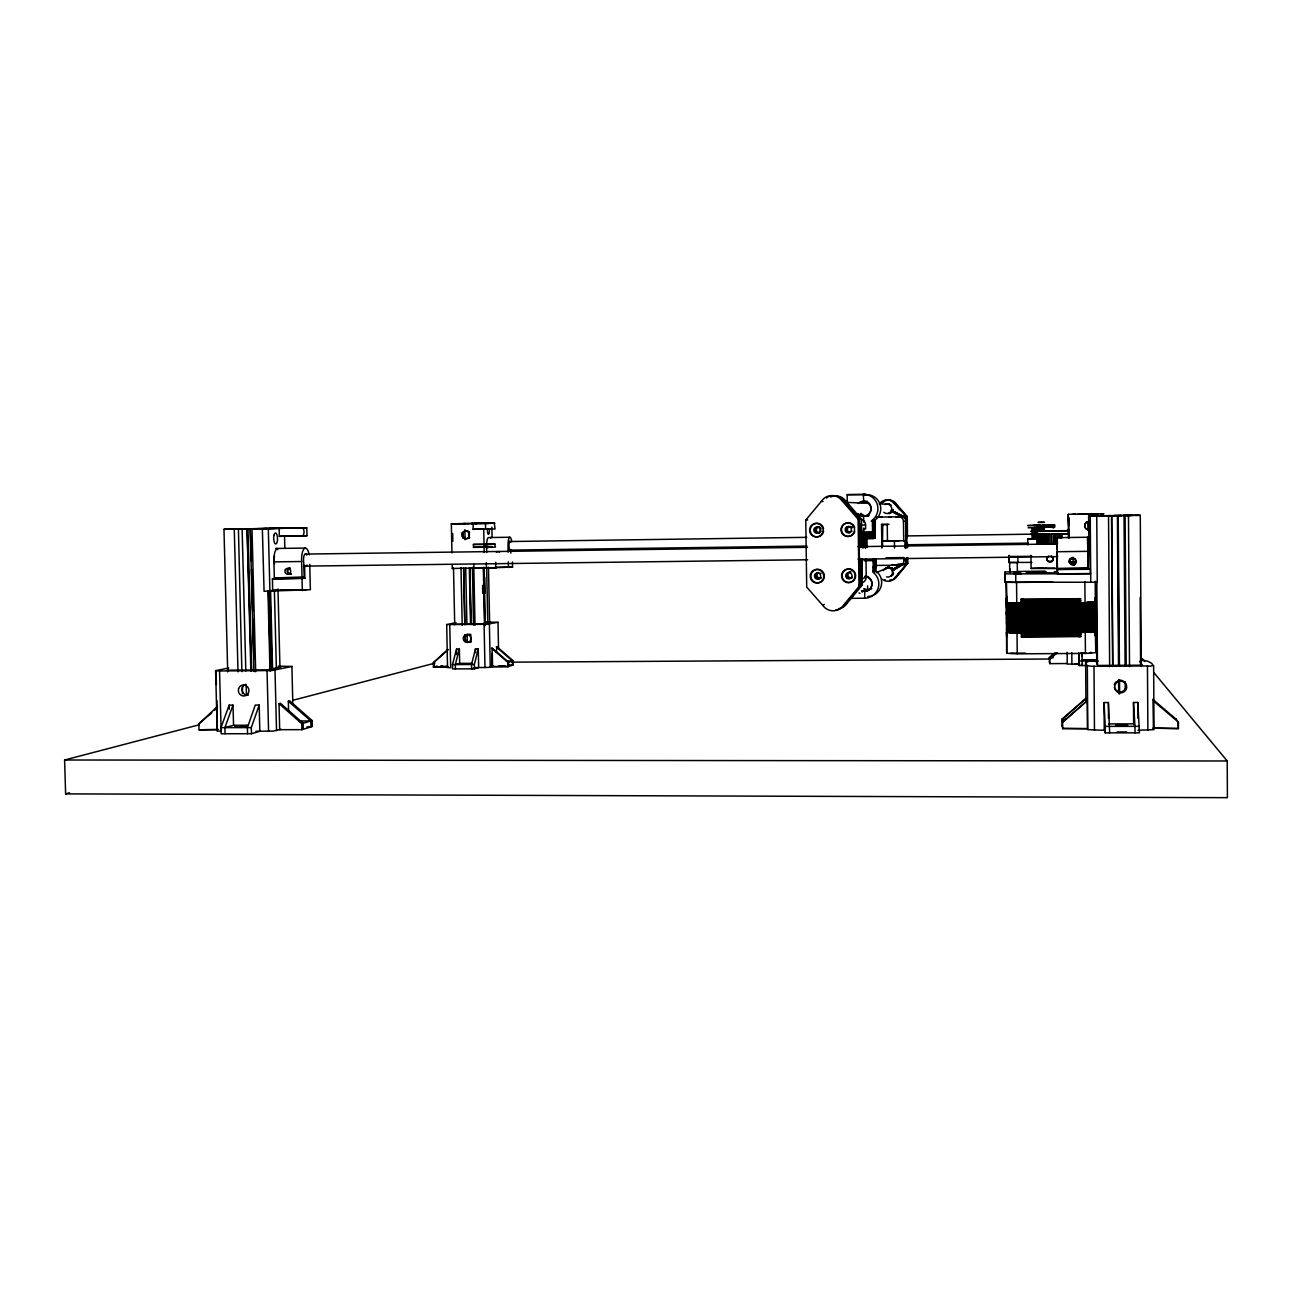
<?xml version="1.0" encoding="UTF-8"?>
<svg xmlns="http://www.w3.org/2000/svg" width="1292" height="1292" viewBox="0 0 1292 1292"><rect width="100%" height="100%" fill="white"/><g stroke="black" fill="none" stroke-linecap="round" stroke-linejoin="round"><path stroke-width="1.5" d="M850.54 598.357L864.623 598.212A14.39 14.373 41.3 0 0 873.667 572.792L872.875 558.871M1056.775 544.853L1056.904 537.682M1089.366 544.417L1089.705 537.214L1089.624 544.626M907.162 542.462L906.903 546.032L906.564 516.574L895.243 503.525A8.85 8.802 -44.2 0 0 882.388 502.152M1057.147 555.883L1057.082 556.981L1057.017 556.044M1056.921 544.546L1056.953 543.706L1057.131 548.535M1067.127 530.285C1069.776 526.393 1068.855 536.18 1068.904 537.892M1089.64 544.675L1089.737 543.641L1090.4 573.535L1057.454 573.923L1056.856 556.351M1139.641 661.342C1145.245 657.418 1160.717 667.383 1147.457 665.961L1093.985 666.252C1079.87 666.688 1086.475 658.032 1097.748 661.569M1021.31 637.004A18.96 1.098 -0.4 0 0 1023.442 637.004L1078.868 636.601L1078.836 632.386A19.089 1.066 -0.4 0 0 1095.374 631.303L1095.761 652.638A26.954 1.777 -0.3 0 1 1085.425 653.413L1017.224 653.833A26.809 1.76 -0.3 0 1 1006.694 653.187L1006.92 600.037M860.488 558.984C858.615 565.363 859.115 534.662 860.504 547.178M873.763 566.171L873.473 569.078L873.101 566.429M1006.888 634.598A18.96 1.098 -0.4 0 1 1006.549 634.469L1006.856 630.577A18.524 1.034 -0.4 0 1 1007.211 630.464M1007.227 632.499A18.524 1.05 -0.4 0 0 1006.872 632.612L1006.565 636.132A18.96 1.098 -0.4 0 0 1006.904 636.262M1006.549 634.469L1006.856 630.577M873.344 531.416L873.037 534.242L872.681 531.513M1006.872 632.515A18.96 1.066 -0.4 0 1 1006.533 632.386L1006.839 628.558A18.524 1.017 -0.4 0 1 1007.195 628.445M872.601 525.925L872.908 523.098L873.263 525.844M1006.807 625.312L1006.936 629.898A18.524 1.034 -0.4 0 0 1009.601 630.302M1006.791 623.277L1006.904 627.815A18.524 1.017 -0.4 0 0 1007.243 627.928M1007.179 620.838L1006.888 625.732A18.524 0.985 -0.5 0 0 1023.377 626.491L1078.739 626.039A18.653 1.001 -0.4 0 0 1091.255 625.57M1007.195 623.761A18.524 0.969 -0.5 0 1 1006.872 623.648L1007.162 618.803M1007.13 616.785L1006.856 621.565M1007.114 614.75L1006.839 619.482A18.54 0.937 -0.5 0 0 1023.329 620.192L1078.691 619.724A18.669 0.937 -0.4 0 0 1092.37 619.159M1007.098 612.715L1006.807 617.398A18.54 0.921 -0.5 0 0 1007.146 617.495M1007.033 606.626L1006.371 615.735A18.96 0.921 -0.5 0 0 1023.248 616.429L1078.707 615.945A19.105 0.937 -0.4 0 0 1095.245 614.96L1094.841 616.639A18.669 0.921 -0.4 0 1 1078.675 617.608L1023.296 618.093A18.54 0.921 -0.5 0 1 1009.488 617.77M1007.066 608.661L1006.775 613.232A18.54 0.888 -0.5 0 0 1008.438 613.506M1007.017 604.591L1006.726 609.081A18.54 0.856 -0.5 0 0 1023.232 609.679L1078.61 609.178A18.669 0.856 -0.5 0 0 1091.126 608.742M1007.001 602.557L1006.71 606.998A18.54 0.824 -0.5 0 0 1007.033 607.078A18.524 0.84 -0.5 0 0 1006.629 607.03L1006.759 611.148A18.54 0.872 -0.5 0 0 1007.082 611.245M1006.985 600.538L1006.258 603.251A18.976 0.824 -0.5 0 0 1023.135 603.816L1078.61 603.283A19.105 0.824 -0.5 0 0 1095.148 602.395L1094.744 604.075A18.669 0.807 -0.5 0 1 1092.257 604.446M1006.904 598.002L1007.146 601.329M1007.001 602.912L1006.565 600.134M1006.258 603.251L1006.92 600.845M1006.969 598.503L1006.242 601.168L1006.549 598.099M1006.549 599.165L1006.888 596.387M1068.613 517.672L1068.565 521.306M864.59 538.118L863.799 531.933L872.536 531.803L873.134 538.683L873.344 520.03L872.391 520.095L872.536 531.803M1095.228 515.879L1096.746 515.992L1097.247 582.256L1004.788 582.191L1005.144 571.952L1021.019 571.758L1013.913 571.872L1016.966 571.71M1031.856 556.287L1017.886 556.464L1017.934 562.569L1009.423 562.537L1008.923 555.382M1004.788 582.191L1005.144 571.952M459.677 663.959L459.371 649.036L456.56 649.052L452.475 664.605L452.571 668.933L474.439 668.82L474.342 664.476L478.266 648.907L475.472 648.923L471.515 664.492L471.612 668.836L475.86 667.609M455.398 668.933L455.301 664.589L459.371 649.036M225.05 733.743L224.889 727.638L233.545 725.264L233.012 705.141L229.152 705.157L220.98 727.638L221.142 733.743L251.472 733.711L251.31 727.606L259.175 705.061L255.283 705.077L247.386 727.606L247.547 733.711M224.889 727.638L233.012 705.141M228.749 667.98L215.602 670.693L219.543 670.952L221.142 731.32L217.201 730.933L216.83 700.603M843.628 605.076L843.337 605.528A12.581 12.532 57.6 0 1 822.697 605.27L806.709 587.101L805.772 520.078L821.292 501.409A12.613 12.565 -72 0 1 841.964 500.618L858.13 519.271L858.986 586.536L843.628 605.076L847.261 603.106L861.506 585.906L859.632 586.81M847.261 603.106L846.987 603.558A12.322 12.274 56.7 0 1 839.186 608.548M906.532 564.313L895.065 577.524A8.883 8.883 6.6 0 1 882.161 579.252M907.743 557.45L907.824 563.28L896.89 576.523A8.753 8.737 4.4 0 1 889.639 580.221M1006.21 599.084L1006.888 596.791M1006.726 609.081L1006.323 609.501A18.96 0.872 -0.5 0 0 1023.199 610.131L1078.659 609.614A19.105 0.872 -0.5 0 0 1095.196 608.677L1094.792 610.357A18.669 0.872 -0.4 0 1 1078.626 611.294L1023.248 611.778A18.54 0.872 -0.5 0 1 1007.647 611.342M1006.775 613.232L1006.791 615.315A18.54 0.904 -0.5 0 0 1023.28 615.993L1078.659 615.509A18.669 0.904 -0.4 0 0 1091.175 615.057M1006.888 625.732L1006.468 626.152A18.96 1.017 -0.5 0 0 1023.345 626.927L1078.788 626.491A19.089 1.017 -0.4 0 0 1095.325 625.441L1094.922 627.105A18.653 1.017 -0.4 0 1 1078.755 628.154L1023.393 628.59A18.524 1.017 -0.4 0 1 1007.792 628.025M1006.904 627.815L1006.5 628.235A18.96 1.034 -0.4 0 0 1023.377 629.026L1078.804 628.59A19.089 1.034 -0.4 0 0 1095.341 627.524L1094.938 629.204M1006.936 629.898L1006.952 631.966A18.524 1.05 -0.4 0 0 1023.442 632.789L1023.442 637.004A18.524 1.082 -0.4 0 1 1021.407 636.972M1007.082 610.68L1006.339 611.584A18.96 0.888 -0.5 0 0 1023.216 612.23L1078.675 611.73A19.105 0.888 -0.4 0 0 1095.212 610.777L1094.808 612.456A18.669 0.888 -0.4 0 1 1078.642 613.393L1023.264 613.878A18.54 0.888 -0.5 0 1 1010.651 613.668M1006.969 604.914A18.524 0.807 -0.5 0 0 1006.613 604.995L1006.29 607.418A18.96 0.856 -0.5 0 0 1023.183 608.015L1078.642 607.515A19.105 0.856 -0.5 0 0 1095.18 606.594L1094.776 608.257A18.669 0.856 -0.5 0 1 1094.001 608.467M1007.017 611.003A18.524 0.872 -0.5 0 0 1006.678 611.1L1006.355 613.668A18.96 0.904 -0.5 0 0 1023.232 614.33L1078.691 613.829A19.105 0.904 -0.4 0 0 1095.228 612.876L1094.825 614.556A18.669 0.904 -0.4 0 1 1094.049 614.75M1094.857 618.739L1095.261 617.059A19.105 0.953 -0.4 0 1 1078.723 618.06L1023.28 618.529A18.96 0.953 -0.5 0 1 1006.387 617.818L1006.71 614.346A18.524 0.888 -0.5 0 1 1007.049 614.249M1007.179 617.108A18.54 0.921 -0.5 0 0 1006.839 617.205L1006.42 619.902A18.96 0.969 -0.5 0 0 1023.296 620.628L1078.739 620.16A19.089 0.969 -0.4 0 0 1095.277 619.159L1094.873 620.838A18.669 0.953 -0.4 0 1 1092.386 621.258M1007.098 618.303A18.524 0.937 -0.5 0 0 1006.743 618.4L1006.436 621.985A18.96 0.985 -0.5 0 0 1023.312 622.728L1078.755 622.276A19.089 0.985 -0.4 0 0 1095.293 621.242L1094.889 622.922A18.669 0.969 -0.4 0 1 1078.723 623.939L1023.361 624.391A18.524 0.969 -0.5 0 1 1010.764 624.117M1094.905 625.021L1095.309 623.342A19.089 1.001 -0.4 0 1 1078.772 624.375L1023.329 624.827A18.96 1.001 -0.5 0 1 1006.452 624.068L1006.775 621.242A18.524 0.953 -0.5 0 1 1007.114 621.145M1007.179 627.218A18.524 1.001 -0.4 0 0 1006.823 627.331L1006.516 630.318A18.96 1.05 -0.4 0 0 1023.393 631.126L1078.82 630.706A19.089 1.066 -0.4 0 0 1095.358 629.624L1094.954 631.303A18.653 1.05 -0.4 0 1 1093.436 631.659M1094.97 633.387L1095.39 632.967A19.089 1.082 -0.3 0 1 1095.115 633.096M1094.986 635.486L1095.406 635.066A19.089 1.098 -0.3 0 1 1095.131 635.196M217.024 729.77L199.033 729.802L198.871 723.827L217.476 706.482M211.84 712.78L198.871 723.827M214.698 710.115L217.54 707.451M447.371 666.979L433.418 667.06L433.321 662.796L447.549 649.731M433.321 662.796L448.308 649.553M1089.721 543.27L1087.606 543.27L1087.557 537.23L1088.058 550.166M1049.475 662.215L1049.395 657.596L1053.642 653.881M1055.112 652.848L1049.427 657.789L1053.238 657.773M1056.84 652.751L1049.669 658.968L1049.75 663.636L1067.095 663.539M1056.888 652.945L1049.718 659.178L1049.395 657.596M1062.137 725.813L1062.008 719.143L1086.184 698.245L1062.089 719.563L1065.852 719.547M1087.234 701.152L1087.444 728.672L1062.718 728.704L1062.573 721.953L1087.089 700.781L1062.67 722.373L1062.008 719.143M872.391 520.095L873.004 519.594A14.438 14.39 -57.3 0 0 863.314 494.335L847.181 494.658L847.277 502.636M873.344 520.03L873.085 520.24A14.357 14.293 -56.8 0 1 871.179 521.435M863.734 501.361L863.314 494.335L866.447 494.658A14.147 14.099 -55.6 0 1 875.944 519.4L874.135 520.159A14.244 14.196 -56.2 0 1 872.262 521.354M1048.28 556.141C1041.643 562.989 1058.164 563.118 1051.43 556.109M906.726 533.58L907.113 537.617M898.473 566.138L896.696 567.22M895.001 569.029L896.648 568.092M896.438 567.35L894.726 568.383L898.441 566.154M902.688 563.683L891.9 570.014A4.748 4.732 0 0 0 883.405 570.628M897.439 567.624L898.828 566.8L897.197 567.753M886.506 576.943A4.748 4.732 0 0 0 892.191 570.612L902.155 564.814L905.579 564.765M903.14 564.362L892.191 570.612M896.26 568.318L895.033 569.029M895.275 577.185L897.1 576.2M864.865 591.106L864.623 598.212M822.697 605.27L824.457 604.414M858.986 586.536L862.313 584.953L861.974 559M901.703 564.136L907.824 563.28M874.603 565.46L899.458 565.169L901.945 564.023A4.441 4.441 -10.3 0 0 902.527 563.974M860.989 582.078A6.185 6.169 53.8 0 0 861.78 578.977L867.853 576.377M876.38 572.647L887.943 567.608M899.458 565.169A4.538 4.522 -9.4 0 0 903.948 560.583L906.338 559.533A4.441 4.441 -10.3 0 1 905.45 562.246M873.037 572.308L873.99 571.904L873.812 558.58M872.859 570.111A14.196 14.18 38.8 0 1 874.781 571.258L876.574 571.532A14.099 14.083 37.6 0 1 871.018 596.032M1094.841 597.873L1095.374 602.25A26.987 1.147 -0.5 0 1 1085.038 602.799L1016.756 603.461A26.841 1.147 -0.5 0 1 1006.21 603.106L1006.258 602.831A18.976 0.807 -0.5 0 0 1023.135 603.396L1023.135 602.976A18.976 0.807 -0.5 0 1 1008.987 602.734M303.265 729.253L303.119 723.245L280.429 703.268L279.024 703.639L279.686 729.689L301.924 729.673L312.276 726.508L312.131 720.565L289.699 700.845L288.342 701.201L288.584 711.101M492.3 653.526L492.575 666.527L508.628 666.446L508.547 662.15L492.187 647.954L491.864 666.737L507.95 666.656L513.231 665.041L513.134 660.777L496.935 646.711L496.338 652.428M255.961 731.272L273.323 731.078L281.075 729.286M474.891 667.609L488.747 667.415L493.705 666.188M199.097 724.812L64.6 760.003L65.617 793.886L69.461 792.739M279.024 703.639L301.763 723.649L312.131 720.565M491.477 648.132L507.853 662.36L513.134 660.777M251.472 733.711L259.837 731.272L259.175 705.061M474.439 668.82L478.67 667.593L478.266 648.907M456.011 622.647L446.564 624.553L486.874 624.327L498.131 622.227L485.001 622.179M905.902 541.849L905.563 547.695M455.301 664.589L459.677 663.394L471.742 663.313M199.033 729.802L218.526 729.366M433.418 667.06L437.18 666.058M889.025 524.358L887.249 524.552L887.442 541.17L904.917 540.621L905.014 547.921M219.543 670.952L271.788 670.532L292.25 666.414L278.184 666.22M1006.952 602.88L1006.274 605.334A18.976 0.84 -0.5 0 0 1023.151 605.916L1078.626 605.399A19.105 0.84 -0.5 0 0 1095.164 604.495L1094.76 606.174A18.669 0.84 -0.5 0 1 1078.594 607.062L1023.216 607.579A18.54 0.824 -0.5 0 1 1010.602 607.385M292.67 700.345L434.952 663.119M1006.936 602.072L1006.694 604.914A18.54 0.807 -0.5 0 0 1023.183 605.48L1078.578 604.963A18.669 0.807 -0.5 0 0 1091.094 604.527M1006.92 600.441L1006.436 581.852M887.442 541.17L888.734 540.863M882.581 546.581L882.517 541.073L899.119 540.702M1030.968 555.431L1031.097 568.432L1043.306 567.818M281.042 666.914L266.733 669.95L227.166 670.16M1062.25 533.935L1061.862 537.86M1093.953 602.169L1095.148 601.555A19.105 0.807 -0.5 0 1 1086.701 602.25M1036.846 534.274L1037.105 543.997M473.841 564.362L473.922 568.205L495.595 568.157L495.757 562.327M1025.444 653.138L1010.909 653.09M300.309 722.293L301.537 721.921L300.632 721.679M306.979 535.728L279.347 536.341L279.153 528.363L306.785 527.847L306.979 535.728L296.999 535.889L298.856 535.841M861.635 531.448L862.604 547.953M1126.689 731.934L1117.176 731.95M1027.786 544.901L1027.738 539.103L1031.694 538.925M447.71 666.268L440.443 666.284L442.397 666.026M307.044 565.04A6.315 2.116 88.9 0 1 304.573 565.412L304.88 578.283L272.418 578.897L272.709 590.977L310.371 589.75L309.757 564.378M494.82 567.705L512.553 567.075L512.44 561.955M270.093 590.686L278.119 589.83M284.143 589.733L264.069 591.332L262.357 528.719M487.229 567.786L452.281 568.48L452.2 564.588M881.871 548.066L881.58 524.633L882.743 524.52L882.549 541.073M452.281 568.48L453.427 568.351M861.376 547.178L861.102 525.311L865.559 524.891L865.608 528.913L863.411 529.171L863.654 547.824M875.911 517.171L898.877 516.816A4.554 4.538 -35.7 0 1 903.479 521.29L905.886 521.047L906.209 547.986M272.418 578.897L304.88 578.283M1044.501 531.044L1048.28 531.06M1089.447 652.961L1091.465 652.589L1090.335 652.347M1047.844 544.013L1048.103 534.226L1048.183 543.98M1093.21 602.25L1086.459 602.653M277.699 548.47A12.016 4.183 88.9 0 0 273.888 560.712L274.324 577.847L304.185 577.346L303.749 562.779A6.315 2.116 88.9 0 1 304.234 555.189A6.315 2.116 88.9 0 1 306.834 555.092M274.324 577.847L304.185 577.346M863.67 522.21L863.589 516.186L864.962 516.089A7.429 7.397 -57.2 0 0 871.212 508.224A7.429 7.397 -57.2 0 0 863.944 501.344L862.781 501.361A7.445 7.413 -57.4 0 0 858.259 503.509M1028.093 527.782L1039.043 527.717L1038.574 531.513M1042.337 525.376L1044.582 525.295M505.172 666.026L498.728 666.026M1034.666 539.055L1032.243 539.022L1032.147 527.734M893.644 540.96L891.512 540.96L896.034 540.896M858.13 519.271L861.473 519.093L861.829 547.033M907.501 536.018L907.275 516.525L905.595 516.622L905.967 547.566M898.877 516.816L902.139 516.638L891.189 511.067A4.748 4.732 -44.8 0 1 883.809 512.294M858.76 518.237L860.65 518.14L845.646 500.812A12.355 12.306 -70.5 0 0 830.724 496.968M1033.245 534.226L1030.79 534.355L1048.103 534.226M891.464 510.469L902.575 515.944L891.464 510.469A4.748 4.732 -44.8 0 0 885.004 504.51M1046.149 568.157L1044.663 568.27L1054.918 568.109M805.772 520.078L807.694 519.982M301.117 527.927C305.122 526.716 305.106 537.714 300.535 535.857M1059.02 534.016L1061.83 533.967M280.703 590.105L288.584 589.782M863.589 516.186L862.959 516.186A7.445 7.413 -57.4 0 1 857.823 513.554M1050.994 531.028L1054.805 530.915L1053.206 530.899M490.815 544.368L495.385 544.223L473.421 544.433L473.486 547.323L492.397 547.162M1062.654 533.758L1068.452 533.822L1043.936 534.307L1044.017 544.045M279.347 536.341L284.531 536.148L284.821 548.018M479.574 523.405L489.733 523.292M1037.993 525.392L1045.018 525.392M1069.017 561.891L1073.119 561.794L1073.087 557.223M1045.034 527.669L1037.185 527.75L1037.282 539.087L1033.955 539.087L1033.858 527.766M1040.754 544.061L1040.674 534.323L1044.953 534.274M306.785 527.847L301.973 527.927M1057.373 543.851L1057.131 534.081L1055.887 534.097L1060.07 534.032L1060.102 537.924M1084.634 602.718L1078.562 602.847L1078.578 598.648L1080.71 598.616M241.846 528.929L284.337 528.234L238.487 528.945M483.579 523.357L494.965 523.212L471.37 523.535L477.281 523.438M230.638 529.171L232.399 529.122M243.09 528.945L245.819 528.848M250.341 528.783L248.855 528.783M451.958 552.96L451.328 523.858L457.11 523.745M456.706 523.761L457.594 523.728M460.824 523.648L457.998 523.696L459.467 523.68M463.683 523.631L465.798 523.583M246.497 528.896L251.116 528.799M253.91 671.565L250.244 528.896L251.31 561.019M255.073 528.816L257.738 528.719M259.918 528.67L257.496 528.719M262.179 528.719L276.553 528.363M474.552 523.47L476.619 523.422M486.422 529.171L491.525 529.058M891.964 564.862L898.957 564.879L891.997 565.088M1069.372 561.923L1074.266 561.681L1074.298 565.492M1058.1 568.577L1031.097 568.432M254.201 528.767L252.683 528.783L259.078 528.735M1052.98 534.161L1057.292 534.097M1038.364 544.029L1038.284 534.323L1041.207 534.29M490.653 568.157C484.468 568.415 497.145 568.012 490.976 568.254M1058.229 572.905L1026.284 572.614L1046.197 571.726M467.543 523.567L469.949 523.518M250.842 528.832L253.733 528.783M300.939 527.943L296.821 528.008L301.504 527.943M1085.522 514.054L1090.916 513.974M1136.314 515.33L1140.271 515.314L1141.272 666.51M1037.799 525.36L1033.697 525.473L1041.449 525.456L1041.449 531.48M1044.711 530.964L1039.107 531.141L1044.937 531.157M490.217 547.178L488.198 547.243L491.525 547.162M472.307 523.502L473.147 523.486L473.098 529.3L486.002 529.171M472.161 523.502L470.369 523.535M891.335 516.897L888.67 516.945L890.834 516.929M895.663 516.848L898.311 516.8L896.131 516.816M1090.787 513.974L1088.526 514.022M1096.327 515.96L1099.363 515.896M1103.836 515.847L1111.75 515.718L1112.832 665.735M1118.597 515.605C1129.256 515.395 1106.017 515.799 1116.417 515.605M1123.233 515.492L1131.049 515.363M489.393 529.09L487.827 529.122L489.846 529.074M491.864 529.058L495.078 529.009L494.255 523.212M283.578 536.099L300.083 535.825M298.63 535.825L300.374 535.792M1044.84 525.36L1055.031 525.15L1042.579 525.392L1042.628 531.448M1042.919 531.448C1037.751 523.712 1058.39 528.88 1053.093 527.394M1044.485 530.883L1030.758 531.254L1068.436 530.721L1054.159 530.754M490.169 544.287L488.166 544.352L489.587 544.352M490.475 544.336L492.51 544.271L489.539 544.384M1039.689 534.274L1037.008 534.29M490.863 547.259L495.45 547.114L494.675 544.207M458.983 523.712L465.039 523.615M475.295 523.454L481.27 523.341M483.176 523.325L485.711 523.276M490.637 523.276L492.074 523.26L490.039 523.292M877.462 517.091L882.065 517.01L878.092 517.058M1101.317 513.828L1103.772 513.812M231.736 529.139L224 529.3L238.422 529.074L241.879 671.63M248.129 528.88L233.787 529.122L243.348 528.945M258.642 528.686L266.879 528.541M269.011 528.525L297.596 527.976M1073.297 514.264L1075.445 514.216M1078.529 514.184L1084.101 514.087M1092.305 513.941L1097.829 513.845M1100.946 513.812L1102.77 513.764M299.308 527.943L300.18 527.927M1140.093 515.33L1125.106 515.54L1126.204 666.397M1037.654 525.311L1027.608 525.553L1040.189 525.424L1040.238 531.48M1020.971 599.617L1080.71 599.036M1080.726 600.295L1020.971 600.877M1021.068 601.281L1080.629 600.699M1020.987 601.717L1080.742 601.151M901.574 515.992L905.967 515.896L894.177 503.46A8.915 8.883 -44.8 0 0 879.545 504.025M906.564 516.574L901.138 516.687L891.189 511.067M1087.686 514.038L1086.039 514.054M451.328 523.858L491.041 523.26M1068.452 538.166L1068.258 514.297L1103.61 513.796M468.334 523.567L463.101 523.615M488.473 523.325L486.293 523.357M489.151 523.308L487.73 523.325M1073.087 514.216L1075.186 514.2M858.389 519.142L861.473 519.093M1118.194 515.573L1119.421 665.703M237.001 529.009L234.627 529.042M300.519 527.943L302.716 527.895M1088.865 545.385L1088.639 515.96L1137.913 515.217M1088.639 515.96L1096.86 515.976M1097.296 515.976L1132.276 515.411M473.098 529.3L483.709 529.139L484.193 552.524M881.58 524.633L887.249 524.552M300.713 535.809L303.006 535.792M1041.4 527.685L1042.886 527.669M509.936 537.246L488.57 537.553A8.576 2.132 89 0 0 486.6 544.255M1049.637 531.044L1060.038 530.834L1054.175 530.834M1086.152 653.106L1080.467 653.09M1078.077 514.151L1083.746 514.071M1092.709 513.958L1098.426 513.877M881.483 524.407L888.153 524.342M1041.239 522.323C1052.689 522.21 1029.869 522.485 1041.32 522.372M863.815 532.805L872.552 532.675M1044.921 531.238L1049.831 531.173M863.831 533.661L872.568 533.531M863.863 534.5L872.601 534.371M863.896 535.292L872.633 535.163M863.944 536.018L872.681 535.889M1067.257 533.451L1068.759 533.435L1068.888 536.616M508.887 541.542L806.773 537.343M863.993 536.681L872.714 536.568M905.401 535.954L1032.195 534.161M1047.764 534.258L1049.782 534.242L1049.863 543.997M864.041 537.278L872.778 537.165M864.106 537.779L872.827 537.666M864.17 538.199L875.185 538.166L875.33 519.885M864.235 538.506L875.12 538.296L874.409 519.949M864.3 538.716L873.182 538.554M490.023 544.336L473.421 544.433M305.267 548.083L275.81 548.486A11.999 4.183 88.9 0 1 277.764 549.665M1089.705 537.214L1056.921 537.666L1057.131 549.455M473.486 547.323L484.08 547.178M509.048 550.134L806.886 546.096M905.498 544.772L1028.254 543.108M305.397 554.074L807.516 547.323M857.92 546.645L1057.55 543.964M273.936 561.875L301.634 561.519L302.021 577.524M1057.227 548.05L1057.26 551.732L1088.058 551.345L1088.203 568.222L1057.405 568.593L1088.203 568.222M480.915 523.373L482.433 523.357M1095.632 515.896L1098.862 515.863M1102.916 515.783L1111.039 515.669M1038.542 527.734L1040.205 527.701L1039.995 531.497M893.903 540.896L895.97 540.88M1017.886 556.464L1008.761 556.416L1008.745 562.456M885.973 557.789L903.899 557.563L903.948 560.583M305.703 566.106L807.678 559.775M858.082 559.145L1057.663 556.626M864.154 559.856L872.875 559.743M864.154 560.728L872.891 560.615M495.159 567.301L512.553 567.075M897.94 564.071L901.945 564.023M1009.714 571.952L1009.633 562.472L1031.904 562.391M1057.147 551.313L1057.26 569.417L1090.06 569.029M1057.26 569.417L1090.367 569.288M1017.45 571.468L1045.244 571.145M264.602 528.638L266.362 528.622M250.244 528.896L251.988 528.864L255.671 671.775M1036.911 527.734L1037.928 527.717M881.677 540.702L888.347 540.686M281.075 590.073L306.462 589.782M1095.164 603.655A19.105 0.824 -0.5 0 1 1078.61 604.559L1023.151 605.076A18.976 0.824 -0.5 0 1 1006.274 604.495L1006.016 582.191A26.841 0.888 -0.6 0 0 1016.562 582.434L1052.722 582.046M859.228 584.985L862.313 584.953M1023.135 602.976L1078.594 602.443A19.105 0.807 -0.5 0 0 1080.742 602.411M1037.993 539.135L1027.738 539.103M1093.29 603.364L1095.18 605.754A19.105 0.856 -0.5 0 1 1078.642 606.659L1023.167 607.175A18.96 0.84 -0.5 0 1 1006.29 606.578L1006.613 604.188A18.524 0.807 -0.5 0 1 1006.952 604.091M1095.196 607.838A19.105 0.872 -0.5 0 1 1078.659 608.774L1023.183 609.275A18.96 0.872 -0.5 0 1 1006.307 608.661L1006.629 606.223A18.524 0.824 -0.5 0 1 1006.969 606.126M1095.212 609.937A19.105 0.888 -0.5 0 1 1078.675 610.89L1023.216 611.391A18.96 0.888 -0.5 0 1 1006.323 610.745L1006.646 608.257A18.524 0.84 -0.5 0 1 1007.001 608.161M1095.228 612.037A19.105 0.904 -0.4 0 1 1078.691 612.989L1023.232 613.49A18.96 0.904 -0.5 0 1 1006.355 612.828L1006.662 610.276A18.524 0.856 -0.5 0 1 1007.017 610.179M1095.245 614.12A19.105 0.921 -0.4 0 1 1078.707 615.105L1023.248 615.59A18.96 0.921 -0.5 0 1 1006.371 614.911L1006.678 612.311A18.524 0.872 -0.5 0 1 1007.033 612.214M1095.261 616.219A19.105 0.937 -0.4 0 1 1078.723 617.205L1023.264 617.689A18.96 0.937 -0.5 0 1 1006.387 616.995M484.338 622.55L490.395 622.486L483.079 624.036L454.445 624.278M1095.277 618.319A19.105 0.953 -0.4 0 1 1078.739 619.32L1023.28 619.789A18.96 0.953 -0.5 0 1 1006.403 619.078L1006.726 616.381A18.524 0.921 -0.5 0 1 1007.066 616.268M1095.293 620.402A19.089 0.985 -0.4 0 1 1078.755 621.42L1023.312 621.888A18.96 0.969 -0.5 0 1 1006.42 621.161M1006.856 621.565A18.524 0.953 -0.5 0 0 1023.345 622.292L1078.707 621.823A18.669 0.953 -0.4 0 0 1091.223 621.355M1095.309 622.502A19.089 1.001 -0.4 0 1 1078.772 623.535L1023.329 623.988A18.96 0.985 -0.5 0 1 1006.452 623.245L1006.759 620.435A18.524 0.953 -0.5 0 1 1007.114 620.322M1095.325 624.601A19.089 1.017 -0.4 0 1 1078.788 625.635L1023.345 626.087A18.96 1.017 -0.5 0 1 1006.468 625.312L1006.775 622.469A18.524 0.969 -0.5 0 1 1007.13 622.356M1095.341 626.685A19.089 1.034 -0.4 0 1 1078.804 627.75L1023.361 628.187A18.96 1.034 -0.4 0 1 1006.484 627.395L1006.807 624.488A18.524 0.985 -0.5 0 1 1007.146 624.375M1095.358 628.784A19.089 1.05 -0.4 0 1 1078.82 629.85L1023.377 630.286A18.96 1.05 -0.4 0 1 1006.5 629.479L1006.823 626.523A18.524 1.001 -0.5 0 1 1007.162 626.41M1010.812 630.399A18.524 1.034 -0.4 0 0 1023.426 630.69L1078.772 630.254A18.653 1.034 -0.4 0 0 1094.162 629.446M1137.994 730.255L1154.031 729.657L1153.627 665.461M1095.374 630.884A19.089 1.066 -0.4 0 1 1078.836 631.966L1023.409 632.386A18.96 1.066 -0.4 0 1 1006.533 631.562M1006.5 632.337A26.809 1.502 -0.4 0 0 1017.03 632.854L1085.264 632.337A26.97 1.518 -0.4 0 0 1095.6 631.659M1080.984 632.773A19.089 1.082 -0.4 0 1 1078.836 632.805L1023.409 633.225A18.96 1.066 -0.4 0 1 1009.278 632.838M1021.278 634.485A18.96 1.082 -0.4 0 0 1023.426 634.485L1078.852 634.065A19.089 1.082 -0.3 0 0 1081 634.033M1021.374 634.873A18.524 1.066 -0.4 0 0 1023.458 634.889L1078.804 634.469A18.653 1.066 -0.3 0 0 1080.887 634.437M1081 634.873A19.089 1.098 -0.3 0 1 1078.852 634.921L1023.426 635.325A18.96 1.098 -0.4 0 1 1021.294 635.325M1021.31 636.585A18.96 1.098 -0.4 0 0 1023.442 636.585L1078.868 636.181A19.089 1.098 -0.3 0 0 1081.016 636.149M1058.18 534.048L1060.07 534.032M1054.288 571.645L1057.437 571.629M1090.69 573.793L1004.821 573.874M506.48 661.019L512.472 660.987L512.553 665.235M511.454 662.166L1049.459 659.017M1081.743 659.776L1097.296 659.695M452.475 664.605L474.342 664.476M1078.917 653.833L1079.191 661.019L1097.942 660.906M509.242 665.057L513.231 665.041M448.146 666.769L434.193 666.85L434.112 662.586M1078.998 663.684L1075.089 663.717M1067.144 652.347L1067.24 664.023L1079.741 664.282M1078.642 652.622L1079.224 665.542L1086.201 665.509M1021.051 599.181L1078.578 599.068M1020.955 599.197L1023.102 599.197L1023.135 603.396L1010.554 603.202M1133.633 724.311L1133.488 702.46L1137.848 702.444L1139.431 732.839L1105.258 732.871L1104.256 730.303L1104.046 702.541L1108.407 702.525L1109.65 732.871M298.823 720.984L310.807 720.952L310.952 726.895L306.963 726.912M233.545 725.264L248.387 725.248M1108.568 723.891L1133.633 723.859L1134.974 726.346L1135.006 732.839M220.98 727.638L251.31 727.606M1104.046 702.541L1105.209 726.395L1139.382 726.346M1062.638 728.268L1087.444 728.672M1178.449 728.559L1153.158 728.155L1178.449 728.559L1178.417 722.18L1175.978 718.933M1087.331 665.881L1087.751 729.657L1104.369 730.303M64.6 760.003L1227.222 760.988L1227.4 797.665L65.617 793.886M1043.758 527.637L1044.34 531.432M489.216 567.85L495.821 568.092M1137.558 515.201L1138.543 515.25L1135.846 515.363M821.292 501.409L823.085 501.49M846.212 502.33L869.548 503.412M879.271 503.848L887.055 504.203M842.271 501.07L845.953 501.264M894.403 503.783L896.228 503.88L907.275 516.525M866.254 501.506L866.544 501.522A7.316 7.284 -55.8 0 1 867.303 501.554M1068.258 514.297L1069.243 537.617M847.181 494.658L866.447 494.691L863.314 494.384M1006.226 600.328L1007.13 600.489M896.131 512.649C890.802 509.904 899.668 514.571 895.873 512.649M895.792 513.295C901.186 516.509 890.204 510.098 895.534 513.295M873.99 571.904L873.715 571.71A14.293 14.277 40.2 0 0 872.778 571.096M1152.658 699.263L1176.285 719.337M1178.417 722.18L1152.997 700.571L1153.433 728.591M496.225 646.904L512.472 660.987M288.342 701.201L310.807 720.952M1006.985 636.132L1006.565 635.729A18.96 1.098 -0.4 0 0 1006.904 635.842M1006.839 628.558L1006.856 629.365A18.524 1.017 -0.4 0 1 1007.195 629.252M1142.144 658.468L1144.728 661.569M1153.756 672.454L1227.222 760.988M1093.274 602.137L1095.164 604.495M1139.98 662.085L1142.467 665.202L1097.942 665.445L1096.359 662.328M896.228 503.88L896.018 503.557A8.786 8.753 -43.8 0 0 886.183 500.521M1081.775 664.266L1082.292 665.525L1081.969 653.8M1087.606 543.27L1088.058 551.345M1049.427 662.005L1049.75 663.636M1062.056 725.393L1062.718 728.704M1068.629 517.672L1068.694 525.844L1068.565 521.871M1078.578 604.963L1078.642 606.659M1078.594 607.062L1078.659 608.774M1078.61 609.178L1078.675 610.89M1078.626 611.294L1078.691 612.989M1078.642 613.393L1078.707 615.105M1078.659 615.509L1078.723 617.205M1078.675 617.608L1078.739 619.32M1078.691 619.724L1078.755 621.42M1078.707 621.823L1078.772 623.535M1078.723 623.939L1078.788 625.635M1078.739 626.039L1078.804 627.75M1078.755 628.154L1078.82 629.85M1078.772 630.254L1078.836 631.966M1078.836 632.805L1078.788 632.369A18.653 1.05 -0.4 0 0 1091.304 631.869M1023.183 605.48L1023.135 603.816M1023.216 607.579L1023.151 605.916M1023.232 609.679L1023.183 608.015M1023.248 611.778L1023.199 610.131M1023.264 613.878L1023.216 612.23M1023.28 615.993L1023.232 614.33M1023.296 618.093L1023.248 616.429M1023.329 620.192L1023.28 618.529M1023.345 622.292L1023.296 620.628M1023.361 624.391L1023.312 622.728M1023.377 626.491L1023.329 624.827M1023.393 628.59L1023.345 626.927M1023.426 630.69L1023.377 629.026M1133.488 702.46L1134.974 726.346M301.634 561.519L301.585 560.405A12.048 4.037 88.9 0 1 304.476 548.406A12.048 4.037 88.9 0 1 309.159 554.866M277.974 588.894L279.96 667.576M274.389 590.67L276.375 668.933M275.002 670.209L276.536 730.626M270.593 590.815L272.58 669.175M268.3 528.622L271.934 669.175M268.461 590.67L270.512 670.839M267.945 590.735L269.996 670.887M267.04 670.693L268.591 731.272M251.52 569.061L252.618 611.245M252.812 619.288L253.862 659.453M247.983 528.896L251.665 670.887M251.407 670.855L247.079 528.896L250.858 670.887M242.121 528.977L245.819 670.919M246.174 684.922L246.433 694.902M242.492 685.616L242.444 693.707M234.272 529.139L238.003 671.856M229.152 705.157L229.249 709.179M223.968 529.3L227.715 671.888M216.022 670.516L216.41 684.566M215.602 670.693L217.201 730.933M302.037 578.558L302.328 590.654M301.763 723.649L301.924 729.673M291.911 666.575L292.832 703.978M510.76 549.504L510.825 553.17M508.144 552.201L507.998 545.612A8.592 2.051 89 0 1 509.436 537.488A8.592 2.051 89 0 1 511.793 541.703M508.337 561.778L508.45 567.543M507.853 662.36L507.95 666.656M498.001 622.276L498.534 648.519M491.881 527.168L492.074 537.165M488.473 567.14L489.636 623.019M489.377 624.133L490.266 667.221M486.6 546.742L486.713 552.475M486.632 567.333L487.795 623.406M485.501 523.357L485.614 529.171M485.937 544.417L486.002 547.323M486.309 562.553L486.438 568.351M484.662 577.33L485.001 593.351M484.096 567.414L485.291 625.538M483.612 567.414L484.823 625.554M483.353 567.689L484.516 624.101M484.08 624.407L484.985 667.56M482.562 585.373L482.723 593.367M473.793 567.366L475.004 625.183M475.472 648.923L475.553 652.67M472.42 567.333L473.502 625.086M469.19 531.61L469.319 537.65M469.949 567.834L471.144 624.165M469.093 537.65L468.964 531.61A3.957 3.844 82.4 0 1 469.674 532.288M469.739 567.818L470.918 624.165M468.592 531.61L468.721 537.65M469.367 567.834L470.546 624.181M470.756 634.243L470.934 642.285M464.894 529.655L465.104 539.717M465.701 567.882L466.897 624.214M467.106 634.259L467.284 642.318M463.053 537.795L462.972 533.758L462.924 537.795M463.699 568.044L464.894 624.537M465.12 634.63L465.249 640.687M463.57 568.06L464.781 624.569M464.991 634.663L465.12 640.703M460.986 567.527L462.213 625.28M456.56 649.052L456.69 654.656M452.685 533.515L452.846 541.251M453.508 568.238L454.719 624.747M449.745 624.698L450.682 667.738L447.517 667.576L446.709 624.504M875.814 558.758L875.96 571.064M1068.985 536.132C1069.033 540.767 1068.597 528.654 1068.694 537.811M894.435 540.767L894.516 548.066M875.685 559.92L875.475 568.27L875.039 560.147M875.039 571.468L874.894 559.065M866.997 537.73L867.11 547.582M867.594 585.874L867.659 591.252M865.705 538.15L865.818 547.856M865.995 559L866.221 577.039A6.008 6.008 0 0 1 861.07 583.047M865.204 538.247L865.333 547.986M863.75 527.992L863.977 546.322M861.522 559.097L861.78 578.977M859.891 543.254L859.584 519.19L843.579 500.698A12.5 12.452 -71.3 0 0 828.463 496.806M860.117 560.938L860.424 585.841L844.92 604.672A12.468 12.419 57.2 0 1 835.843 609.872M907.598 543.803L907.63 547.695M907.049 557.756L907.113 563.619L896.115 576.943A8.818 8.802 5.3 0 1 889.671 580.641M906.08 558.144L906.16 564.071M903.479 521.29L903.706 540.944M1051.785 534.21L1051.866 543.964M1051.381 534.194L1051.478 543.932M1046.488 534.258L1046.568 543.997M1045.809 534.29L1045.89 544.029M1043.742 525.376L1043.791 531.416M1043.548 534.274L1043.629 544.013M1042.208 534.323L1042.289 544.061M1041.239 538.166L1041.287 543.997M1039.349 534.323L1039.43 544.045M1039.026 525.44L1039.075 531.48M1037.912 525.456L1037.961 531.497M1037.428 534.226L1037.589 544.013M1036.878 525.473L1036.943 531.513M1034.811 527.766L1034.908 539.087M1033.083 527.766L1033.18 539.087M1032.486 527.717L1032.615 539.071M1023.393 631.126L1023.442 632.789A18.96 1.066 -0.4 0 1 1006.533 631.982L1006.694 653.187M1017.288 562.569L1017.369 572.081M1016.562 582.434L1016.756 603.461M1017.03 632.854L1017.224 653.833M1015.722 574.084L1015.787 582.498M1009.908 568.722L1009.94 572.437M1128.481 515.508L1129.515 666.607M1126.285 684.437L1126.349 688.523M1124.04 515.524L1125.09 665.671M1125.203 681.692L1125.251 689.702M1119.518 679.721L1119.615 693.723M1117.871 515.621L1118.937 665.671M1119.034 679.673L1119.147 693.691M1117.435 515.621L1118.501 665.703M1118.614 679.721L1118.711 693.723M1111.524 515.75L1112.654 666.462M1108.536 515.799L1109.634 666.704M1108.407 702.525L1108.52 718.4M1105.209 726.395L1105.258 732.871M1096.827 581.949L1097.457 663.927M1096.133 581.917L1096.763 663.943M1095.212 581.222L1095.374 602.25M1095.374 631.303L1095.406 635.486A19.089 1.114 -0.3 0 1 1095.131 635.616M1093.985 666.252L1094.469 730.303M1090.238 516.089L1090.755 582.337M1088.445 522.081L1088.51 530.124M1088.139 522.081L1088.203 530.14M1087.977 568.06L1087.864 550.909M1086.184 698.245L1086.362 702.493M1085.619 662.085L1085.942 702.299M1084.86 581.691L1085.038 602.799M1085.264 632.337L1085.425 653.413M1081.679 652.605L1081.711 656.481M1079.191 661.019L1079.224 665.542M1078.61 604.559L1078.562 602.847A19.105 0.824 -0.5 0 0 1084.828 602.734M1071.795 652.622L1071.892 664.33M1068.726 529.187L1068.759 533.435M1061.087 534L1061.12 537.892M1058.794 534.064L1058.826 537.973M1057.26 551.732L1057.405 568.593M1057.421 569.675L1057.454 573.923M1055.58 534.145L1055.677 543.884M1054.498 534.129L1054.579 543.867M1053.739 534.177L1053.82 543.932M1178.094 721.743L1178.142 728.123M1147.457 665.961L1147.877 730.255M1140.19 597.518L1140.642 665.703M1137.848 702.444L1137.961 718.336M470.756 641.639A3.941 3.828 75.2 0 1 465.185 638.749A3.941 3.828 75.2 0 1 469.497 634.243M1124.088 681.675A5.976 5.862 4.2 0 1 1123.265 691.123A5.976 5.862 4.2 0 1 1114.366 687.409M1114.318 684.97A5.976 5.862 4.2 0 1 1115.287 682.725M1115.803 682.095A5.976 5.862 4.2 0 1 1116.417 681.546M1117.838 680.706A5.976 5.862 4.2 0 1 1123.426 681.191M248.435 695.064A5.539 5.297 74.8 0 1 242.169 690.865A5.539 5.297 74.8 0 1 245.819 684.308M905.272 518.835A4.457 4.441 -34.7 0 1 905.886 521.047M901.38 516.687A4.457 4.441 -34.7 0 1 904.933 518.367M881.209 503.379A8.85 8.802 -44.2 0 1 881.774 502.733M885.504 579.979A8.818 8.802 5.3 0 1 884.729 579.623M893.386 573.309A4.7 4.7 0 0 1 892.401 575.005M891.932 575.457A4.7 4.7 0 0 1 891.399 575.844M885.634 568.512A4.7 4.7 0 0 1 889.219 567.188M891.109 567.721A4.7 4.7 0 0 1 892.966 569.514L893.257 570.111A4.7 4.7 0 0 1 893.466 570.725M892.74 509.823A4.716 4.7 -44.2 0 1 892.546 510.453L892.271 511.051A4.716 4.7 -44.2 0 1 891.48 512.117M890.996 512.553A4.716 4.7 -44.2 0 1 888.573 513.489M888.702 504.138A4.716 4.7 -44.2 0 1 889.348 504.251M890.559 504.752A4.716 4.7 -44.2 0 1 891.092 505.124M883.26 502.2A8.786 8.753 -43.8 0 1 884.632 501.215M893.418 573.777A4.683 4.683 0 0 1 892.691 574.859M892.223 575.311A4.683 4.683 0 0 1 891.69 575.699M885.488 568.868A4.683 4.683 0 0 1 889.51 567.059M891.948 567.947A4.683 4.683 0 0 1 893.741 570.596M893.014 509.823A4.7 4.683 -44.1 0 1 891.771 512.1M890.737 512.908A4.7 4.683 -44.1 0 1 888.864 513.489M888.993 504.138A4.7 4.683 -44.1 0 1 889.639 504.268M893.515 573.228A4.409 4.393 0 0 1 892.562 574.795M892.11 575.198A4.409 4.393 0 0 1 891.593 575.554M885.957 568.981A4.409 4.393 0 0 1 889.768 567.398M891.512 567.947A4.409 4.393 0 0 1 893.466 570.224M821.147 577.718A3.117 3.101 72.4 0 1 815.995 576.959A3.117 3.101 72.4 0 1 818.773 572.55M820.598 573.131A3.117 3.101 72.4 0 1 821.082 573.551M852.252 577.362A3.117 3.117 0 0 1 846.954 576.297A3.117 3.117 0 0 1 850.507 572.243M818.224 533.095A3.117 3.101 -83.7 0 1 815.22 529.058A3.117 3.101 -83.7 0 1 819.984 527.427M820.468 527.847A3.117 3.101 -83.7 0 1 821.131 528.961M821.163 530.899A3.117 3.101 -83.7 0 1 820.904 531.497M820.049 532.466A3.117 3.101 -83.7 0 1 818.87 533.015M849.926 526.458A3.133 3.117 -70.4 0 1 851.993 527.911M852.026 531.044A3.133 3.117 -70.4 0 1 851.654 531.577M850.621 532.352A3.133 3.117 -70.4 0 1 846.357 530.528A3.133 3.117 -70.4 0 1 848.618 526.474M826.379 498.018A12.5 12.452 -71.3 0 1 827.397 497.355M854.771 531.642A6.815 6.799 -71.2 0 1 844.338 535.211A6.815 6.799 -71.2 0 1 844.209 524.181A6.815 6.799 -71.2 0 1 854.706 527.443M823.747 578.881A6.783 6.767 72.4 0 1 814.654 582.175A6.783 6.767 72.4 0 1 811.554 572.986A6.783 6.767 72.4 0 1 820.759 570.079M821.486 570.531A6.783 6.767 72.4 0 1 822.148 571.064M822.729 571.678A6.783 6.767 72.4 0 1 823.666 573.099M823.989 573.89A6.783 6.767 72.4 0 1 824.038 578.089M854.981 572.744A6.799 6.783 62.4 0 1 850.637 582.272A6.799 6.783 62.4 0 1 842.093 576.216A6.799 6.783 62.4 0 1 849.635 568.948M850.475 569.094A6.799 6.783 62.4 0 1 854.561 572.001M823.634 531.27A6.799 6.767 -84.1 0 1 814.816 536.551A6.799 6.767 -84.1 0 1 810.924 527.023A6.799 6.767 -84.1 0 1 820.856 524.536M821.518 525.069A6.799 6.767 -84.1 0 1 822.116 525.683M822.633 526.361A6.799 6.767 -84.1 0 1 823.585 528.719M859.471 518.948A6.024 6.008 -61.7 0 1 865.559 524.891M860.86 523.712A6.202 6.185 -65.2 0 1 861.102 525.311M819.548 532.934A3.101 3.085 -83.3 0 1 816.415 529.882A3.101 3.085 -83.3 0 1 819.467 526.748M852.3 577.685A3.101 3.101 0 0 1 847.988 575.554A3.101 3.101 0 0 1 850.976 571.791M850.459 532.482A3.101 3.101 0 0 1 849.135 526.571M851.638 526.538A3.101 3.101 0 0 1 852.203 526.861M820.791 578.251A3.101 3.085 72.5 0 1 817.804 573.196M892.917 509.532A4.409 4.393 -44 0 1 891.351 512.117M890.85 512.472A4.409 4.393 -44 0 1 889.703 512.94M889.009 504.3A4.409 4.393 -44 0 1 889.607 504.397M863.621 501.328A7.445 7.413 -57.4 0 1 870.921 508.224A7.445 7.413 -57.4 0 1 864.655 516.106M863.282 516.17A7.429 7.397 -57.2 0 1 858.728 514.168M859.923 502.475A7.429 7.397 -57.2 0 1 863.088 501.377M865.414 576.523A7.413 7.413 41.3 0 1 871.858 584.21A7.413 7.413 41.3 0 1 864.752 591.284M861.457 590.654A7.413 7.413 41.3 0 0 863.912 591.268L865.075 591.106A7.397 7.397 40.9 0 0 872.165 583.645A7.397 7.397 40.9 0 0 864.881 576.329M864.219 591.106A7.397 7.397 40.9 0 1 862.572 590.783M871.454 588.49A7.284 7.268 38 0 1 867.578 589.798L866.738 589.782A7.284 7.268 38 0 1 863.589 588.797M871.729 588.345A7.268 7.268 37.6 0 1 867.853 589.653L867.029 589.637A7.268 7.268 37.6 0 1 864.623 589.039M859.939 593.448A10.885 10.869 40.9 0 1 859.018 592.947M862.523 592.107A10.707 10.691 38 0 1 861.619 591.607M869.08 515.556A7.316 7.284 -55.8 0 1 867.481 515.992M860.763 513.505A7.316 7.284 -55.8 0 0 865.818 516.073L867.756 515.992A7.3 7.268 -55.6 0 0 868.563 515.815M861.829 503.089A7.316 7.284 -55.8 0 1 865.64 501.522L866.754 501.506A7.3 7.268 -55.6 0 1 867.578 501.571M866.092 516.057A7.3 7.268 -55.6 0 1 861.053 513.489M863.524 502.217A7.3 7.268 -55.6 0 1 865.915 501.538M869.936 596.258A14.099 14.083 37.6 0 1 867.723 596.452M1089.964 529.623A4.183 4.118 -13.8 0 1 1084.618 525.876M1084.634 525.295A4.183 4.118 -13.8 0 1 1089.624 521.629A4.199 4.134 -13.8 0 0 1084.747 525.618A4.199 4.134 -13.8 0 0 1089.544 529.785M489.991 537.537A8.576 2.132 89 0 1 490.798 538.183M510.631 549.843A4.506 1.082 89 0 1 509.258 548.583A4.506 1.082 89 0 1 509.226 542.785A4.506 1.082 89 0 1 510.582 542.042M496.419 552.314A2.148 2.099 81.1 0 1 499.552 552.265M487.714 547.792A4.506 1.114 89 0 1 487.649 547.194M487.633 544.707A4.506 1.114 89 0 1 487.762 543.577M468.334 538.36A3.957 3.844 82.4 0 1 462.843 534.678A3.957 3.844 82.4 0 1 468.431 531.254M469.61 537.375A3.957 3.844 82.4 0 1 468.802 538.086M489.28 528.896A3.941 0.985 88.9 0 1 488.489 534.339A3.941 0.985 88.9 0 1 487.455 528.961M487.682 544.804A4.296 1.066 89 0 1 487.714 544.239M1070.406 558.483A3.198 3.149 -9.2 0 1 1075.154 559.597A3.198 3.149 -9.2 0 1 1073.2 564.023A3.198 3.149 -9.2 0 1 1069.13 561.374M1069.114 560.728A3.198 3.149 -9.2 0 1 1069.905 558.935M1007.162 602.589A18.976 0.807 -0.5 0 1 1006.242 602.411M1008.39 607.24A18.54 0.824 -0.5 0 1 1007.598 607.159M1006.856 619.288A18.54 0.937 -0.5 0 1 1007.211 619.175M1008.487 617.689A18.54 0.921 -0.5 0 1 1007.695 617.592M1094.082 618.949A18.669 0.937 -0.4 0 1 1093.339 619.062M1006.759 608.887A18.54 0.856 -0.5 0 1 1007.114 608.79M1006.791 613.054A18.54 0.888 -0.5 0 1 1007.146 612.957M1093.258 608.564A18.669 0.856 -0.5 0 1 1092.289 608.645M1006.823 615.137A18.54 0.904 -0.5 0 1 1007.162 615.024M1008.551 623.955A18.524 0.969 -0.5 0 1 1007.76 623.858M1006.888 623.438A18.524 0.969 -0.5 0 1 1007.243 623.325M1006.92 625.522A18.524 0.985 -0.5 0 1 1007.259 625.409M1094.13 625.247A18.653 1.001 -0.4 0 1 1093.387 625.36M1006.839 628.962A18.524 1.017 -0.4 0 1 1007.195 628.849M1006.888 633.015A18.524 1.05 -0.4 0 1 1007.227 632.902M1081.016 636.568A19.089 1.114 -0.3 0 1 1078.868 636.601A18.653 1.082 -0.3 0 0 1080.903 636.536M1095.374 631.707A19.089 1.082 -0.4 0 1 1090.254 632.402M1006.888 633.758A18.96 1.082 -0.4 0 1 1006.549 633.645M1095.148 601.975A19.105 0.824 -0.5 0 1 1086.701 602.67M1006.613 600.279A26.325 1.098 -0.5 0 1 1007.227 600.231M1006.872 631.4A18.524 1.05 -0.4 0 1 1007.211 631.271M1095.39 633.807A19.089 1.098 -0.3 0 1 1095.115 633.936M1050.88 556.077A3.149 3.133 -39.2 0 1 1050.105 562.262A3.149 3.133 -5.1 0 1 1049.233 556.109M291.378 573.955A3.02 2.891 80 0 1 287.89 571.678A3.02 2.891 80 0 1 290.038 568.076M291.265 573.81A3.02 2.891 80 0 1 287.212 571.726A3.02 2.891 80 0 1 289.941 568.06M274.518 563.861A6.008 2.099 88.9 0 1 274.518 556.125M1089.818 527.669L1089.657 532.449L1089.56 520.805L1089.818 527.669M469.561 663.83L461.567 664.04L469.561 663.83M875.33 531.125L875.039 533.919L874.91 522.921L875.33 531.125M234.724 726.572L246.142 726.249L234.869 726.508M849.296 599.956L853.511 594.918L849.296 599.956M1115.69 725.022L1127.722 725.167L1115.852 724.941M897.972 574.262L900.976 570.676L897.972 574.262M1086.604 660.309L1094.986 660.341L1086.734 660.277M1013.752 573.713L1021.084 573.648L1013.752 573.713M1054.773 526.781L1044.307 526.926L1054.773 526.781M1037.008 539.055L1036.023 539.087L1035.926 527.766L1036.087 539.055L1037.008 539.055M852.139 509.436L847.778 504.429L852.139 509.436M900.023 509.678L896.955 506.189L900.039 509.678M463.44 637.279A3.957 3.844 75.2 0 0 467.898 642.447A3.957 3.844 75.2 0 0 469.965 635.971A3.957 3.844 75.2 0 0 463.44 637.279M1117.079 691.672A6.008 5.879 4.2 0 0 1126.64 687.699A6.008 5.879 4.2 0 0 1118.339 681.562A6.008 5.879 4.2 0 0 1117.079 691.672M238.568 688.668A5.556 5.313 74.8 0 0 244.769 695.936A5.556 5.313 74.8 0 0 247.596 686.86A5.556 5.313 74.8 0 0 238.568 688.668M814.606 575.134A3.133 3.117 72.4 0 0 818.272 579.123A3.133 3.117 72.4 0 0 819.871 573.939A3.133 3.117 72.4 0 0 814.606 575.134M847.051 578.267A3.133 3.133 0 0 0 851.993 576.006A3.133 3.133 0 0 0 847.552 572.857A3.133 3.133 0 0 0 847.051 578.267M821.825 534.194A6.815 6.783 -84.2 0 0 817.125 523.373A6.815 6.783 -84.2 0 0 810.132 532.885A6.815 6.783 -84.2 0 0 821.825 534.194M852.074 534.985A6.831 6.815 -71.5 0 0 850.184 523.308A6.831 6.815 -71.5 0 0 841.027 530.786A6.831 6.815 -71.5 0 0 852.074 534.985M810.439 574.504A6.815 6.783 72.4 0 0 818.757 582.837A6.815 6.783 72.4 0 0 821.777 571.452A6.815 6.783 72.4 0 0 810.439 574.504M819.306 532.159A3.133 3.117 -84.1 0 0 817.561 527.007A3.133 3.117 -84.1 0 0 813.992 531.109A3.133 3.117 -84.1 0 0 819.306 532.159M850.152 532.159A3.149 3.133 -71.2 0 0 849.506 526.748A3.149 3.133 -71.2 0 0 845.146 530.011A3.149 3.133 -71.2 0 0 850.152 532.159M841.609 574.972A6.815 6.815 62.6 0 0 850.943 582.207A6.815 6.815 62.6 0 0 852.526 570.515A6.815 6.815 62.6 0 0 841.609 574.972M462.197 532.885A3.973 3.86 82.4 0 0 465.653 538.78A3.973 3.86 82.4 0 0 468.867 532.788A3.973 3.86 82.4 0 0 462.197 532.885M1071.472 564.378A3.214 3.182 -9.1 0 0 1075.961 561.083A3.214 3.182 -9.1 0 0 1070.842 558.903A3.214 3.182 -9.1 0 0 1071.472 564.378M1071.649 564.539A3.23 3.182 -9 0 0 1076.139 561.245A3.23 3.182 -9 0 0 1071.02 559.065A3.23 3.182 -9 0 0 1071.649 564.539M285.274 569.772A3.02 2.907 80.7 0 0 287.89 574.278A3.02 2.907 80.7 0 0 290.296 569.707A3.02 2.907 80.7 0 0 285.274 569.772M274.001 535.146A5.507 1.922 88.7 0 0 275.471 543.948A5.507 1.922 88.7 0 0 277.328 536.325A5.507 1.922 88.7 0 0 274.001 535.146"/></g></svg>
